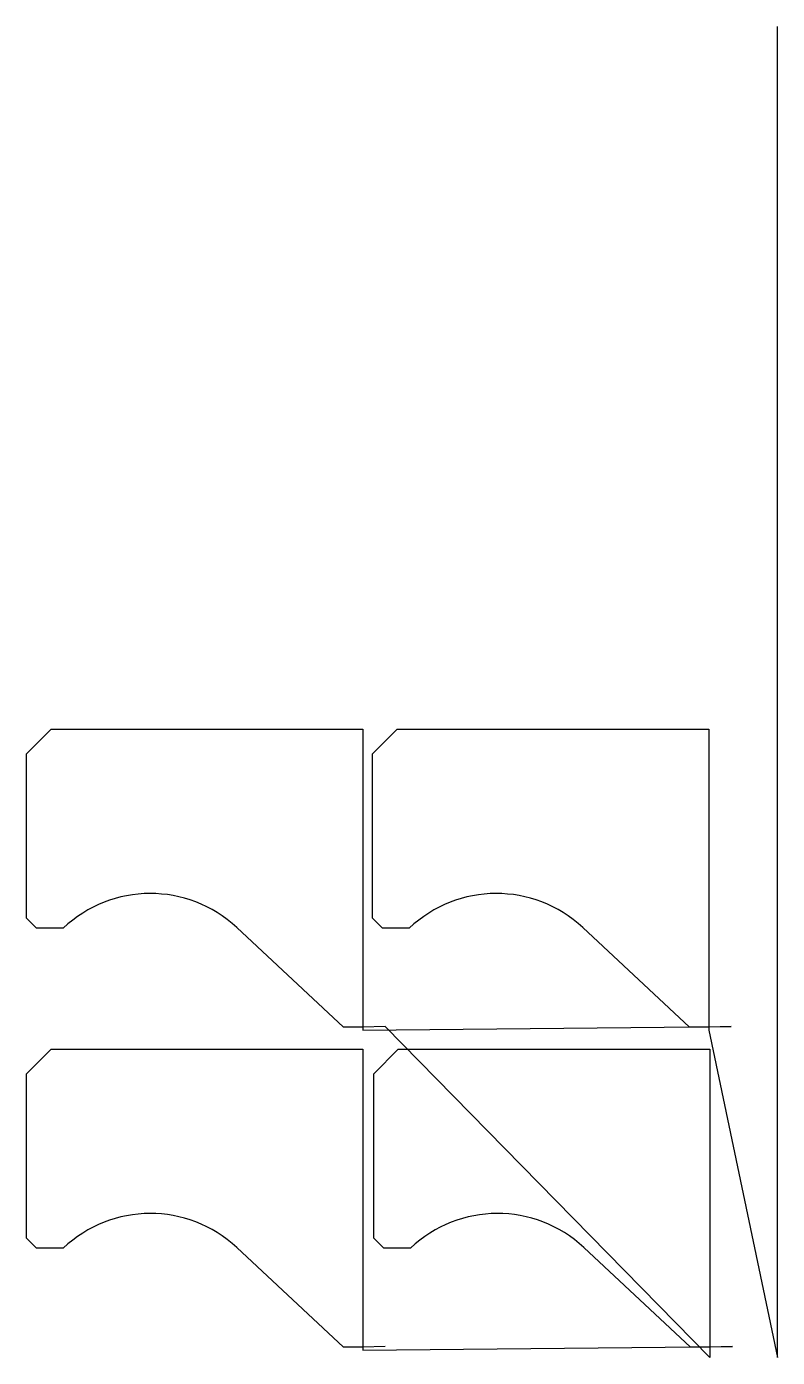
# Model space of a CAD drawing. Header units: metres. Extents: x 19 to 1407, y 0 to 2460.
import ezdxf

# ---------------------------------------------------------------- set-up
doc = ezdxf.new("R2010")
doc.units = ezdxf.units.M

msp = doc.modelspace()

# ---------------------------------------------------------------- linework, layer by layer
at = {"layer": 'TOOL_0'}
for p, q in [((1407.178, 2458.996), (1407.178, 2459.996)), ((1407.178, 0.996), (1407.178, 2458.996)), ((19.003, 1115.558), (64.442, 1160.997)), ((64.442, 1160.997), (640.503, 1160.997)), ((640.503, 1160.997), (640.503, 610.497)), ((658.788, 1115.557), (704.227, 1160.996)), ((704.227, 1160.996), (1280.288, 1160.996)), ((1280.288, 1160.996), (1280.288, 610.496)), ((19.003, 811.937), (19.003, 1115.558)), ((658.788, 811.936), (658.788, 1115.557)), ((37.442, 793.498), (19.003, 811.937)), ((677.227, 793.497), (658.788, 811.936)), ((86.855, 793.498), (37.442, 793.498)), ((604.901, 610.498), (407.511, 794.568)), ((726.64, 793.497), (677.227, 793.497)), ((1244.686, 610.497), (1047.296, 794.567)), ((640.502, 610.498), (604.901, 610.498)), ((640.424, 604.871), (1321.966, 611.404)), ((640.503, 610.497), (640.424, 604.871)), ((682.181, 611.405), (640.502, 610.498)), ((1282.241, -0.002), (682.181, 611.405)), ((1280.287, 610.497), (1244.686, 610.497)), ((1280.288, 610.496), (1280.209, 604.87)), ((1280.209, 604.87), (1407.178, -0.004)), ((1321.966, 611.404), (1280.287, 610.497)), ((19.001, 524.061), (64.44, 569.5)), ((64.44, 569.5), (640.501, 569.5)), ((640.501, 569.5), (640.501, 19)), ((660.82, 524.06), (706.259, 569.499)), ((706.259, 569.499), (1282.32, 569.499)), ((1282.32, 569.499), (1282.32, 18.999)), ((19.001, 220.44), (19.001, 524.061)), ((660.82, 220.439), (660.82, 524.06)), ((37.44, 202.001), (19.001, 220.44)), ((86.853, 202.001), (37.44, 202.001)), ((604.899, 19.001), (407.509, 203.071)), ((679.259, 202), (660.82, 220.439)), ((728.672, 202), (679.259, 202)), ((1246.718, 19), (1049.328, 203.07)), ((640.5, 19.001), (604.899, 19.001)), ((640.422, 13.374), (1323.998, 19.907)), ((640.501, 19), (640.422, 13.374)), ((682.179, 19.908), (640.5, 19.001)), ((1282.319, 19), (1246.718, 19)), ((1282.32, 18.999), (1282.241, 13.373)), ((1282.241, 13.373), (1282.241, -0.002)), ((1323.998, 19.907), (1282.319, 19)), ((1407.178, -0.004), (1407.178, 0.996)), ((1407.178, 0.996), (1407.178, -0.004)), ((1407.178, -0.004), (1407.178, 0.996)), ((1407.178, -0.004), (1407.178, -0.004))]:
    msp.add_line(p, q, dxfattribs=at)
for centre in [(247.753, 623.248), (887.538, 623.247), (247.751, 31.751), (889.57, 31.75)]:
    msp.add_arc(centre, 234.25, 47.000087, 133.382331, dxfattribs=at)

doc.saveas('drawing.dxf')
